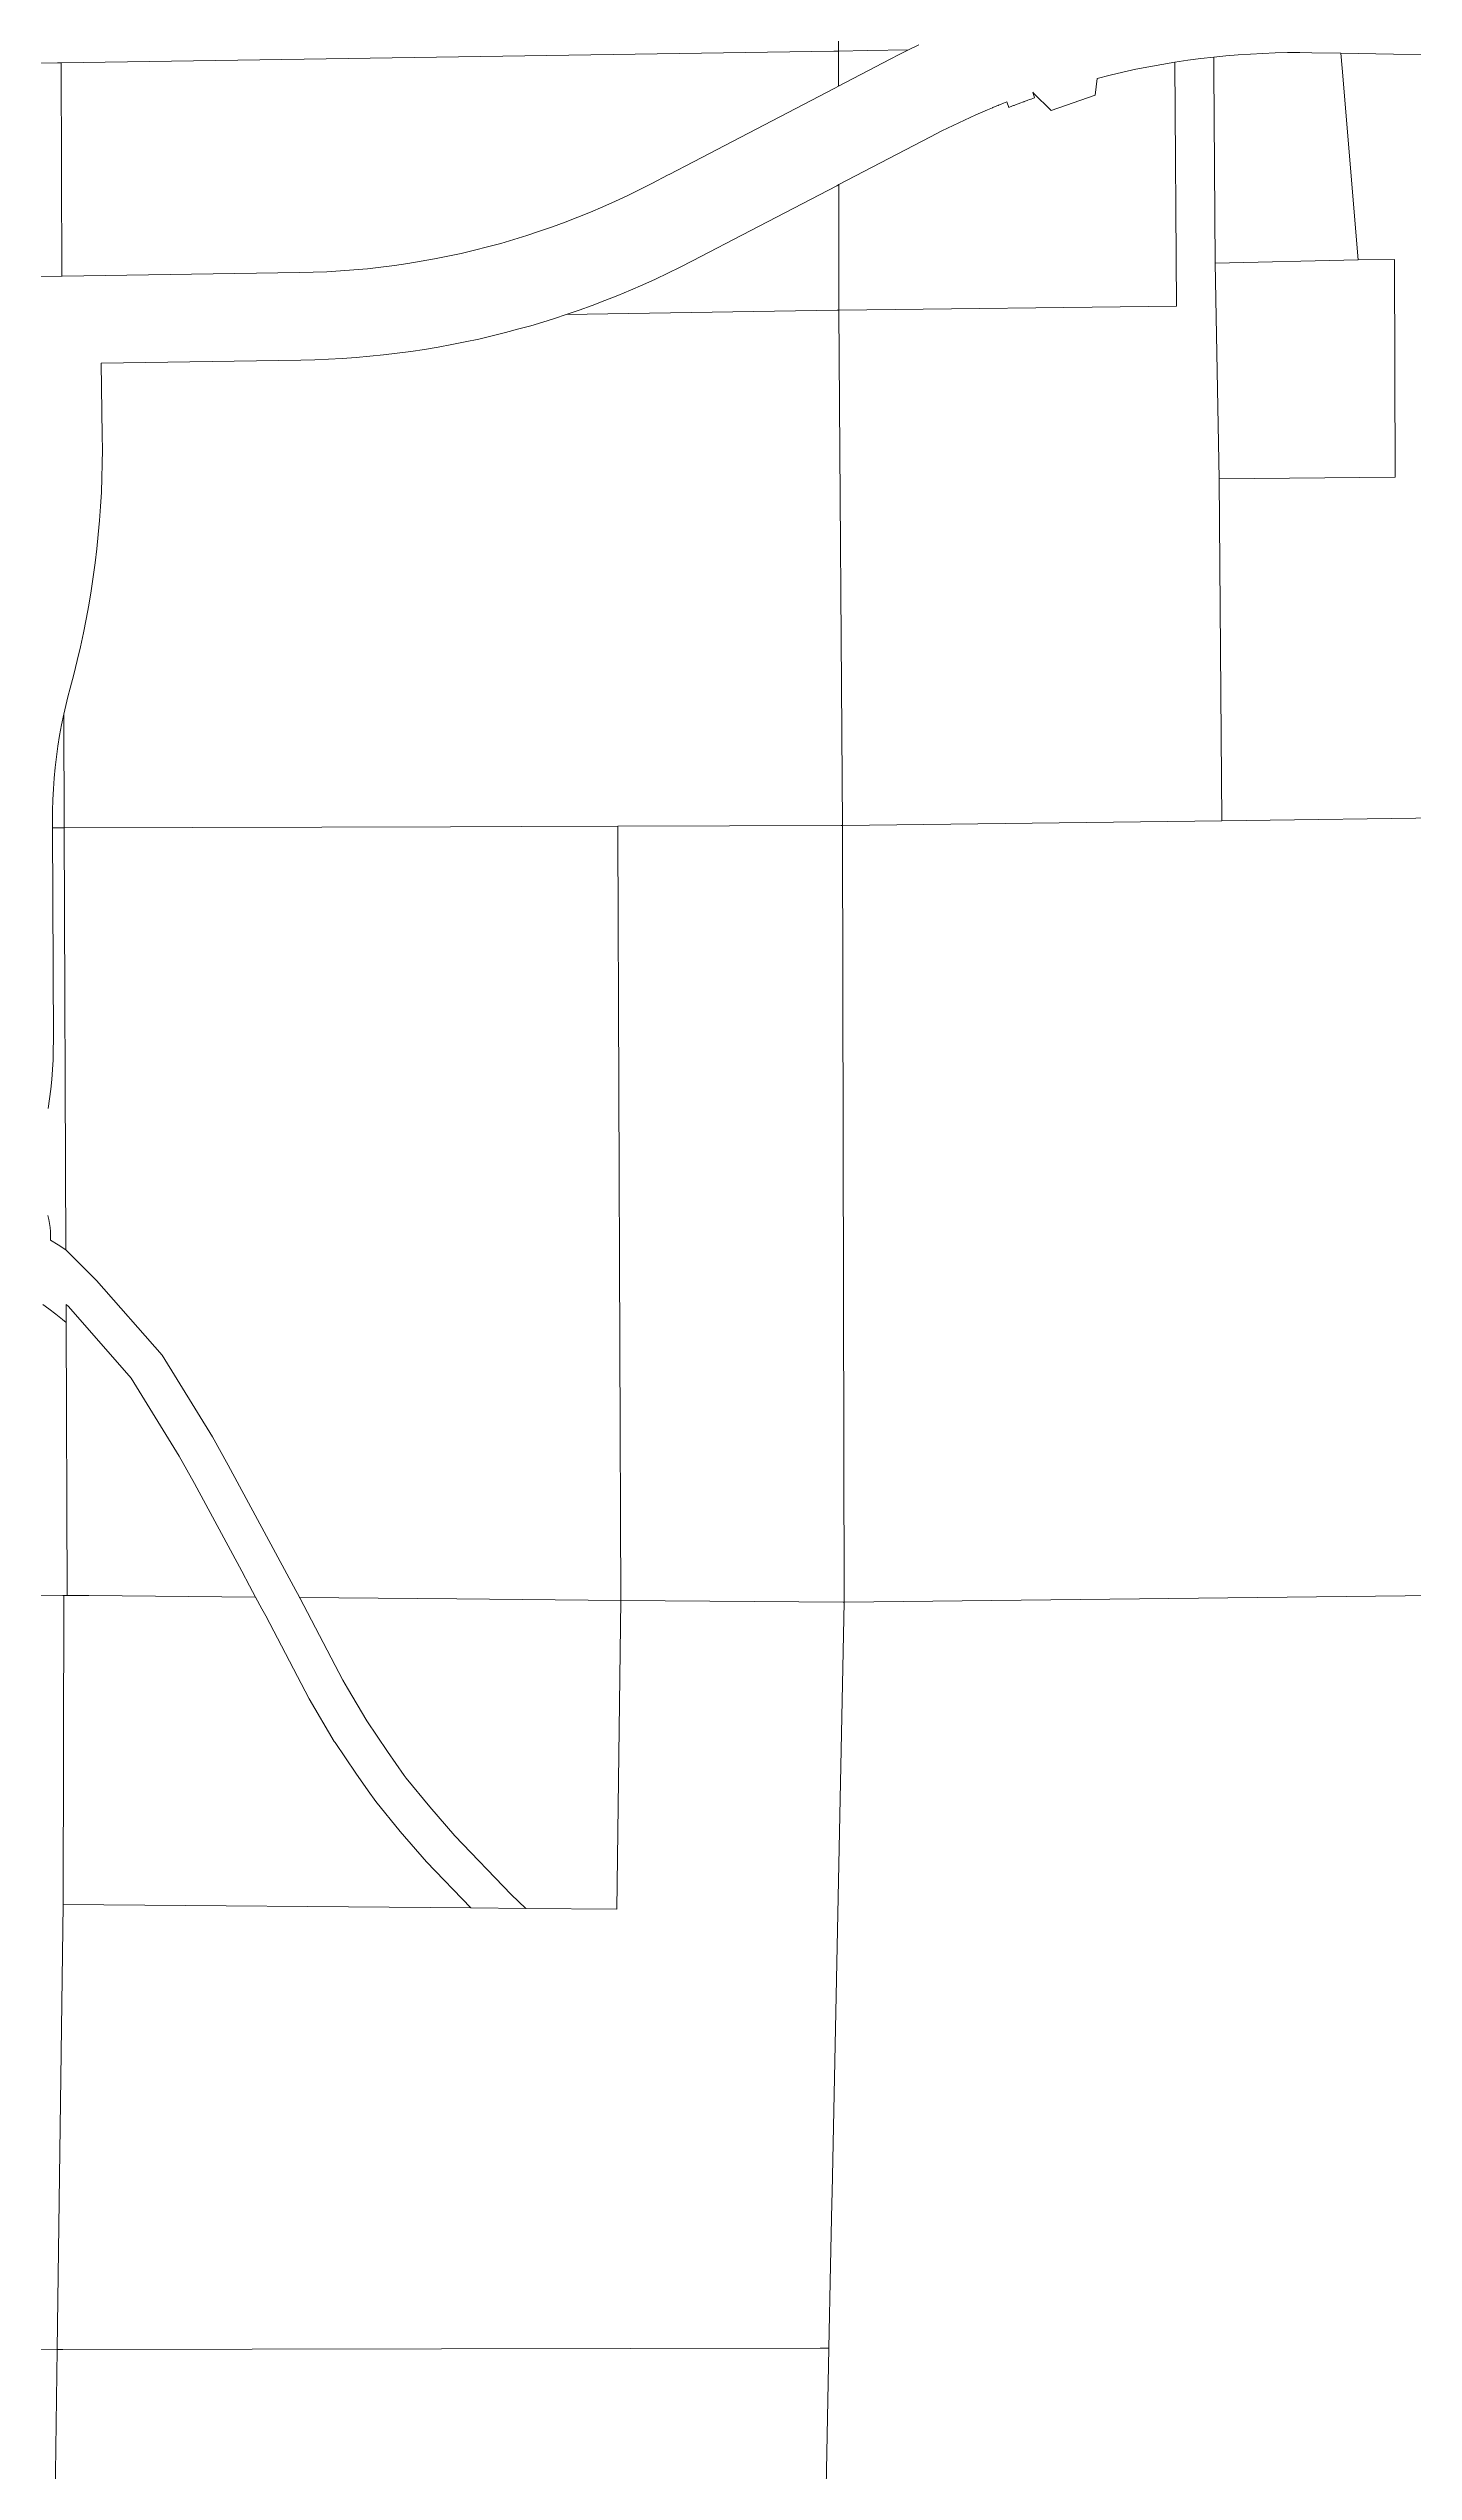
# Model space of a CAD drawing. Header units: feet. Extents: x 865220 to 2774701, y -2240498 to 961524.
# Drawn here: x 2761117 to 2763460, y 953144 to 957301 of the extents above; entities that cross this region are included whole.
import ezdxf
from ezdxf import colors
from ezdxf.entities.mleader import LeaderData, LeaderLine
from ezdxf.math import Vec2, Vec3

# ---------------------------------------------------------------- set-up
doc = ezdxf.new("R2010")
doc.units = ezdxf.units.FT
doc.header["$LTSCALE"] = 0.015
doc.header["$MEASUREMENT"] = 0
doc.layers.add('Parcels', color=7, linetype='Continuous', lineweight=0)
doc.layers.add('pole', color=30, linetype='Continuous')
doc.styles.get("Standard").update_dxf_attribs({"font": 'times.ttf'})

msp = doc.modelspace()

# ---------------------------------------------------------------- linework, layer by layer
at = {"layer": 'Parcels', "lineweight": 5, "ltscale": 100}
for p, q in [((2762472.6, 957296.9), (2762463.2, 958339.2)), ((2761139, 957276.5), (2762465, 957296.8)), ((2762466.8, 957296.8), (2762465, 957296.8)), ((2762465, 957296.8), (2762466.8, 957296.8)), ((2762472.6, 957296.9), (2762466.8, 957296.8)), ((2762466.8, 957296.8), (2762472.6, 957296.9)), ((2762522.6, 957297.6), (2762472.6, 957296.9)), ((2762472.6, 957296.9), (2762522.6, 957297.6)), ((2762472.6, 957296.9), (2762472.6, 957236.6)), ((2762522.6, 957297.6), (2762592.7, 957298.7)), ((2762522.6, 957297.6), (2762522.6, 957297.6)), ((2762561.5, 957282.9), (2762577, 957290.9)), ((2762577, 957290.9), (2762592.7, 957298.7)), ((2762592.7, 957298.7), (2762610.8, 957307.5)), ((2763116.7, 957286.6), (2763094.5, 957284)), ((2763137.7, 957288.6), (2763116.7, 957286.6)), ((2763116.7, 957286.6), (2763116.9, 957264.4)), ((2763158.8, 957290.4), (2763137.7, 957288.6)), ((2763179.8, 957291.8), (2763158.8, 957290.4)), ((2763200.9, 957292.9), (2763179.8, 957291.8)), ((2763222, 957293.7), (2763200.9, 957292.9)), ((2763243.1, 957294.1), (2763222, 957293.7)), ((2763264.2, 957294.2), (2763243.1, 957294.1)), ((2763285.3, 957294), (2763264.2, 957294.2)), ((2763334.8, 957293.1), (2763285.3, 957294)), ((2763334.8, 957293.1), (2763334.8, 957293.1)), ((2763425.1, 957291.5), (2763334.8, 957293.1)), ((2763334.8, 957293.1), (2763336.9, 957267.7)), ((2763491.2, 957290.3), (2763425.1, 957291.5)), ((2761132.8, 957276.4), (2760314.2, 957266.5)), ((2761132.8, 957276.4), (2761139, 957276.5)), ((2761132.8, 957276.4), (2761132.8, 957276.4)), ((2761132.8, 957276.4), (2761132.8, 957276.4)), ((2761140.4, 956910.5), (2761139, 957276.5)), ((2761139, 957276.5), (2761140.4, 956910.5)), ((2762472.6, 957236.6), (2762561.5, 957282.9)), ((2762916.8, 957249.8), (2762913.2, 957221.4)), ((2762938.8, 957255.4), (2762916.8, 957249.8)), ((2762960.9, 957260.6), (2762938.8, 957255.4)), ((2762983.1, 957265.5), (2762960.9, 957260.6)), ((2763005.4, 957269.9), (2762983.1, 957265.5)), ((2763027.8, 957274), (2763005.4, 957269.9)), ((2763050.2, 957277.8), (2763027.8, 957274)), ((2763072.3, 957281.1), (2763050.2, 957277.8)), ((2763053, 956859), (2763050.2, 957277.8)), ((2763094.5, 957284), (2763072.3, 957281.1)), ((2763116.9, 957264.4), (2763119.4, 956933.2)), ((2763119.4, 956933.2), (2763116.9, 957264.4)), ((2763364.3, 956938.4), (2763336.9, 957267.7)), ((2763336.9, 957267.7), (2763364.3, 956938.4)), ((2762223.8, 957106.8), (2762466.4, 957233.3)), ((2762466.4, 957233.3), (2762472.6, 957236.6)), ((2762472.6, 957236.6), (2762472.6, 957236.6)), ((2762746.3, 957203.4), (2762741.8, 957201.5)), ((2762746.7, 957203.6), (2762746.3, 957203.4)), ((2762747.3, 957203.8), (2762746.7, 957203.6)), ((2762750.8, 957205.2), (2762747.3, 957203.8)), ((2762755.8, 957207.2), (2762750.8, 957205.2)), ((2762761.6, 957209.5), (2762755.8, 957207.2)), ((2762755.8, 957207.2), (2762755.8, 957207.2)), ((2762765.2, 957200.2), (2762761.6, 957209.5)), ((2762773.3, 957203.4), (2762771.5, 957202.7)), ((2762774, 957203.6), (2762773.3, 957203.4)), ((2762777.8, 957205.1), (2762774, 957203.6)), ((2762782.8, 957207), (2762777.8, 957205.1)), ((2762784, 957207.5), (2762782.8, 957207)), ((2762784.1, 957207.5), (2762784, 957207.5)), ((2762790.3, 957209.8), (2762784.1, 957207.5)), ((2762791, 957210), (2762790.3, 957209.8)), ((2762791.6, 957210.3), (2762791, 957210)), ((2762796.6, 957212.1), (2762791.6, 957210.3)), ((2762797.5, 957212.5), (2762796.6, 957212.1)), ((2762800.4, 957213.5), (2762797.5, 957212.5)), ((2762802.9, 957214.4), (2762800.4, 957213.5)), ((2762803.2, 957214.5), (2762802.9, 957214.4)), ((2762809.3, 957216.7), (2762803.2, 957214.5)), ((2762807.5, 957224.8), (2762806.1, 957226.2)), ((2762806.1, 957226.2), (2762809.3, 957216.7)), ((2762837.7, 957194.9), (2762807.5, 957224.8)), ((2762913.2, 957221.4), (2762837.7, 957194.9)), ((2762669.5, 957169.3), (2762650.1, 957159.7)), ((2762689, 957178.5), (2762669.5, 957169.3)), ((2762708.7, 957187.4), (2762689, 957178.5)), ((2762728.5, 957196), (2762708.7, 957187.4)), ((2762736.9, 957199.5), (2762728.5, 957196)), ((2762737.6, 957199.8), (2762736.9, 957199.5)), ((2762741.8, 957201.5), (2762737.6, 957199.8)), ((2762771.5, 957202.7), (2762765.2, 957200.2)), ((2762630.8, 957149.9), (2762473.3, 957067.7)), ((2762650.1, 957159.7), (2762630.8, 957149.9)), ((2762152.8, 957069.8), (2762180.7, 957084.3)), ((2762180.7, 957084.3), (2762182.1, 957085.1)), ((2762182.1, 957085.1), (2762223.8, 957106.8)), ((2762068.7, 957029.6), (2762090, 957039.1)), ((2762090, 957039.1), (2762111.1, 957048.9)), ((2762111.1, 957048.9), (2762132, 957059.2)), ((2762132, 957059.2), (2762152.8, 957069.8)), ((2762469.8, 957065.9), (2762292.8, 956973.6)), ((2762473.3, 957067.7), (2762469.8, 957065.9)), ((2762473.7, 956852.5), (2762473.3, 957067.7)), ((2761960, 956987.6), (2761982, 956995.2)), ((2761982, 956995.2), (2762003.9, 957003.2)), ((2762003.9, 957003.2), (2762025.7, 957011.6)), ((2762025.7, 957011.6), (2762047.3, 957020.4)), ((2762047.3, 957020.4), (2762068.7, 957029.6)), ((2761825.4, 956949.8), (2761848.1, 956955.1)), ((2761848.1, 956955.1), (2761870.7, 956960.8)), ((2761870.7, 956960.8), (2761893.2, 956966.9)), ((2761893.2, 956966.9), (2761915.6, 956973.4)), ((2761915.6, 956973.4), (2761937.9, 956980.3)), ((2761937.9, 956980.3), (2761960, 956987.6)), ((2762292.8, 956973.6), (2762251.2, 956952)), ((2761141, 956910.5), (2761548.2, 956916.7)), ((2761548.2, 956916.7), (2761571.5, 956917.3)), ((2761571.5, 956917.3), (2761594.8, 956918.2)), ((2761594.8, 956918.2), (2761618.1, 956919.6)), ((2761618.1, 956919.6), (2761641.3, 956921.4)), ((2761641.3, 956921.4), (2761664.5, 956923.5)), ((2761664.5, 956923.5), (2761687.7, 956926.1)), ((2761687.7, 956926.1), (2761710.8, 956929)), ((2761710.8, 956929), (2761733.9, 956932.4)), ((2761733.9, 956932.4), (2761756.9, 956936.2)), ((2761756.9, 956936.2), (2761779.8, 956940.3)), ((2761779.8, 956940.3), (2761802.7, 956944.8)), ((2761802.7, 956944.8), (2761825.4, 956949.8)), ((2762180, 956915.7), (2762158.7, 956905.6)), ((2762201.2, 956926.1), (2762180, 956915.7)), ((2762222.1, 956936.8), (2762201.2, 956926.1)), ((2762251.2, 956952), (2762222.1, 956936.8)), ((2763119.4, 956933.2), (2763364.3, 956938.4)), ((2763119.4, 956933.2), (2763125.9, 956562.7)), ((2763125.9, 956562.7), (2763119.4, 956933.2)), ((2763119.4, 956933.2), (2763119.4, 956933.2)), ((2763364.3, 956938.4), (2763427, 956939.5)), ((2763427, 956939.5), (2763427.9, 956565.9)), ((2760143.9, 956895.3), (2761140.4, 956910.5)), ((2761140.4, 956910.5), (2761140.4, 956910.5)), ((2761140.4, 956910.5), (2761141, 956910.5)), ((2762094, 956877.5), (2762072.1, 956868.7)), ((2762115.7, 956886.5), (2762094, 956877.5)), ((2762137.3, 956895.9), (2762115.7, 956886.5)), ((2762158.7, 956905.6), (2762137.3, 956895.9)), ((2761965.3, 956831.8), (2761944.9, 956825.7)), ((2761985.5, 956838.1), (2761965.3, 956831.8)), ((2762005.6, 956844.7), (2761985.5, 956838.1)), ((2762005.7, 956844.7), (2762005.6, 956844.7)), ((2762027.9, 956852.4), (2762005.7, 956844.7)), ((2762470.6, 956852.4), (2762005.7, 956844.7)), ((2762050.1, 956860.4), (2762027.9, 956852.4)), ((2762072.1, 956868.7), (2762050.1, 956860.4)), ((2762473.7, 956852.5), (2762470.6, 956852.4)), ((2762473.7, 956852.5), (2763053, 956859)), ((2762473.7, 956852.5), (2762479.9, 955968.1)), ((2762473.7, 956852.5), (2762473.7, 956852.5)), ((2762479.9, 955968.1), (2762473.7, 956852.5)), ((2761785.9, 956789), (2761762.6, 956785.1)), ((2761809.2, 956793.2), (2761785.9, 956789)), ((2761832.5, 956797.9), (2761809.2, 956793.2)), ((2761855.6, 956802.8), (2761832.5, 956797.9)), ((2761878.7, 956808.2), (2761855.6, 956802.8)), ((2761901.6, 956813.9), (2761878.7, 956808.2)), ((2761924.5, 956820), (2761901.6, 956813.9)), ((2761944.9, 956825.7), (2761924.5, 956820)), ((2761550.5, 956766.8), (2761207.7, 956761.5)), ((2761207.7, 956761.5), (2761209.6, 956637.5)), ((2761574.2, 956767.3), (2761550.5, 956766.8)), ((2761597.8, 956768.2), (2761574.2, 956767.3)), ((2761621.5, 956769.5), (2761597.8, 956768.2)), ((2761645.1, 956771.2), (2761621.5, 956769.5)), ((2761668.7, 956773.2), (2761645.1, 956771.2)), ((2761692.2, 956775.6), (2761668.7, 956773.2)), ((2761715.7, 956778.4), (2761692.2, 956775.6)), ((2761739.2, 956781.6), (2761715.7, 956778.4)), ((2761762.6, 956785.1), (2761739.2, 956781.6)), ((2761209.6, 956637.5), (2761209.8, 956613.2)), ((2761209.6, 956588.8), (2761209, 956564.4)), ((2761209.8, 956613.2), (2761209.6, 956588.8)), ((2761208, 956540.1), (2761206.7, 956515.7)), ((2761209, 956564.4), (2761208, 956540.1)), ((2763125.9, 956562.7), (2763427.9, 956565.9)), ((2763125.9, 956562.7), (2763125.9, 956562.7)), ((2763125.9, 956562.7), (2763130.7, 955976.4)), ((2761206.7, 956515.7), (2761204.9, 956491.4)), ((2761202.8, 956467.2), (2761200.3, 956442.9)), ((2761204.9, 956491.4), (2761202.8, 956467.2)), ((2761197.4, 956418.7), (2761194.2, 956394.6)), ((2761200.3, 956442.9), (2761197.4, 956418.7)), ((2761194.2, 956394.6), (2761190.5, 956370.5)), ((2761186.5, 956346.4), (2761182.1, 956322.4)), ((2761190.5, 956370.5), (2761186.5, 956346.4)), ((2761177.3, 956298.5), (2761172.2, 956274.7)), ((2761182.1, 956322.4), (2761177.3, 956298.5)), ((2761166.7, 956251), (2761160.8, 956227.3)), ((2761172.2, 956274.7), (2761166.7, 956251)), ((2761160.8, 956227.3), (2761154.5, 956203.8)), ((2761146.9, 956173.9), (2761143.5, 956158.9)), ((2761150.5, 956188.9), (2761146.9, 956173.9)), ((2761154.5, 956203.8), (2761150.5, 956188.9)), ((2761136.4, 956122.6), (2761133.5, 956104.4)), ((2761139.8, 956140.8), (2761136.4, 956122.6)), ((2761143.5, 956158.9), (2761139.8, 956140.8)), ((2761144.3, 955964), (2761143.5, 956158.9)), ((2761143.5, 956158.9), (2761143.5, 956158.9)), ((2761131, 956086), (2761128.8, 956067.7)), ((2761133.5, 956104.4), (2761131, 956086)), ((2761127.1, 956049.3), (2761125.8, 956030.8)), ((2761128.8, 956067.7), (2761127.1, 956049.3)), ((2761124.8, 956012.3), (2761124.3, 955993.9)), ((2761125.8, 956030.8), (2761124.8, 956012.3)), ((2761124.3, 955993.9), (2761124.2, 955975.4)), ((2761124.2, 955975.4), (2761124.2, 955963.9)), ((2761124.2, 955963.9), (2761124.3, 955963.9)), ((2761124.3, 955963.9), (2761124.2, 955963.9)), ((2761124.2, 955963.9), (2761125.7, 955599.8)), ((2761144.3, 955964), (2761124.3, 955963.9)), ((2761807.3, 955966), (2761144.3, 955964)), ((2761144.3, 955964), (2761147.2, 955240.3)), ((2761147.2, 955240.3), (2761144.3, 955964)), ((2761144.3, 955964), (2761144.3, 955964)), ((2761929.6, 955966.4), (2761807.3, 955966)), ((2762094.4, 955966.9), (2761929.6, 955966.4)), ((2762094.4, 955966.9), (2762477.4, 955968.1)), ((2762094.4, 955966.5), (2762094.4, 955966.9)), ((2762094.4, 955953.1), (2762094.4, 955966.5)), ((2762094.4, 955966.5), (2762094.4, 955953.1)), ((2762477.4, 955968.1), (2762479.9, 955968.1)), ((2762479.9, 955968.1), (2763130.7, 955976.4)), ((2762479.9, 955967.7), (2762479.9, 955968.1)), ((2762479.9, 955968.1), (2762479.9, 955968.1)), ((2762479.9, 955967.7), (2762480, 955958.4)), ((2762480, 955958.4), (2762482.5, 954635.6)), ((2763130.7, 955976.4), (2763790.3, 955984.9)), ((2762094.4, 955953.1), (2762099.6, 954638.9)), ((2761125.6, 955583), (2761125.1, 955566.2)), ((2761125.7, 955599.8), (2761125.6, 955583)), ((2761124.2, 955549.4), (2761123, 955532.6)), ((2761125.1, 955566.2), (2761124.2, 955549.4)), ((2761119.3, 955499.2), (2761116.9, 955482.5)), ((2761121.3, 955515.9), (2761119.3, 955499.2)), ((2761123, 955532.6), (2761121.3, 955515.9)), ((2761116, 955299), (2761117.7, 955292.3)), ((2761117.7, 955292.3), (2761119.1, 955285.6)), ((2761119.1, 955285.6), (2761120.1, 955278.7)), ((2761120.1, 955278.7), (2761120.8, 955271.8)), ((2761120.8, 955271.8), (2761121, 955264.9)), ((2761121, 955261), (2761120.8, 955257)), ((2761120.8, 955257), (2761134.1, 955248.8)), ((2761121, 955264.9), (2761121, 955261)), ((2761134.1, 955248.8), (2761147.2, 955240.3)), ((2761147.2, 955240.3), (2761199.8, 955187.6)), ((2761199.8, 955187.6), (2761312.4, 955059.5)), ((2761117.8, 955138.9), (2761107.4, 955146.4)), ((2761129.8, 955129.9), (2761117.8, 955138.9)), ((2761141.5, 955120.6), (2761129.8, 955129.9)), ((2761151.4, 955142.7), (2761147.6, 955146.6)), ((2761147.6, 955146.6), (2761147.7, 955115.5)), ((2761259.1, 955020.2), (2761151.4, 955142.7)), ((2761147.7, 955115.5), (2761141.5, 955120.6)), ((2761147.7, 955115.5), (2761149.6, 954647.5)), ((2761147.7, 955115.5), (2761147.7, 955115.5)), ((2761312.4, 955059.5), (2761398.7, 954919.2)), ((2761341.8, 954885.9), (2761259.1, 955020.2)), ((2761398.7, 954919.2), (2761425.6, 954870.9)), ((2761367.8, 954839.2), (2761341.8, 954885.9)), ((2761448.8, 954689), (2761367.8, 954839.2)), ((2761425.6, 954870.9), (2761506.9, 954720.3)), ((2761506.9, 954720.3), (2761541.7, 954655.6)), ((2761462.5, 954663.4), (2761448.8, 954689)), ((2761141.7, 954647.3), (2761071.5, 954647.9)), ((2761141.7, 954647.3), (2761143.8, 954647.3)), ((2761143.8, 954647.3), (2761141.7, 954647.3)), ((2761142.5, 954118.1), (2761143.8, 954646.2)), ((2761149.6, 954647.3), (2761143.8, 954647.3)), ((2761143.8, 954647.3), (2761143.8, 954647.1)), ((2761143.8, 954647.3), (2761149.6, 954647.3)), ((2761143.8, 954647.1), (2761143.8, 954646.9)), ((2761143.8, 954646.9), (2761143.8, 954646.4)), ((2761143.8, 954646.2), (2761143.8, 954646.4)), ((2761149.6, 954647.5), (2761149.6, 954647.3)), ((2761149.6, 954647.3), (2761149.6, 954647.5)), ((2761149.6, 954647.3), (2761186.3, 954646.9)), ((2761186.3, 954646.9), (2761472.2, 954644.4)), ((2761472.8, 954644.4), (2761462.5, 954663.4)), ((2761462.5, 954663.4), (2761462.5, 954663.4)), ((2761472.2, 954644.4), (2761472.8, 954644.4)), ((2761472.8, 954644.4), (2761472.2, 954644.4)), ((2761483.6, 954624.3), (2761472.8, 954644.4)), ((2761541.7, 954655.6), (2761547.3, 954645.3)), ((2761547.3, 954645.3), (2761548.1, 954643.8)), ((2761548.1, 954643.8), (2761548.2, 954643.8)), ((2761548.1, 954643.8), (2761548.4, 954643.2)), ((2761548.2, 954643.8), (2761817.8, 954641.4)), ((2761548.4, 954643.2), (2761622.2, 954502.1)), ((2761817.8, 954641.4), (2762099.6, 954638.6)), ((2762092.4, 954108.7), (2762099.6, 954638.6)), ((2762099.6, 954638.6), (2762099.6, 954638.9)), ((2762099.6, 954638.9), (2762099.6, 954638.9)), ((2762099.6, 954638.9), (2762099.6, 954638.6)), ((2762099.6, 954638.6), (2762099.6, 954638.6)), ((2762480.9, 954635.6), (2762099.6, 954638.6)), ((2762099.6, 954638.6), (2762099.6, 954638.6)), ((2762099.6, 954638.6), (2762099.6, 954638.6)), ((2762099.6, 954638.6), (2762099.6, 954638.6)), ((2762482.5, 954635.6), (2762461.9, 953622.9)), ((2762461.9, 953622.9), (2762482.5, 954635.6)), ((2762480.9, 954635.6), (2762482.5, 954635.6)), ((2763786.2, 954650.6), (2762482.5, 954635.6)), ((2761490.1, 954612.3), (2761483.6, 954624.3)), ((2761564.5, 954470), (2761490.1, 954612.3)), ((2761622.2, 954502.1), (2761630.4, 954488.1)), ((2761607.7, 954396.7), (2761564.5, 954470)), ((2761630.4, 954488.1), (2761663.5, 954432)), ((2761663.5, 954432), (2761698.8, 954379.5)), ((2761609, 954394.7), (2761607.7, 954396.7)), ((2761644.5, 954342.1), (2761609, 954394.7)), ((2761698.8, 954379.5), (2761727.7, 954338.5)), ((2761665.8, 954311.8), (2761644.5, 954342.1)), ((2761727.7, 954338.5), (2761731.3, 954333.4)), ((2761678.8, 954293.4), (2761665.8, 954311.8)), ((2761721, 954242.1), (2761678.8, 954293.4)), ((2761731.3, 954333.4), (2761771.5, 954284.6)), ((2761771.5, 954284.6), (2761814.4, 954234.8)), ((2761765.7, 954190.3), (2761721, 954242.1)), ((2761814.4, 954234.8), (2761911.4, 954134.3)), ((2761842.2, 954111), (2761765.7, 954190.3)), ((2761765.7, 954190.3), (2761765.7, 954190.3)), ((2761911.4, 954134.3), (2761936.6, 954110.1)), ((2761132.2, 953353.6), (2761142.5, 954117.2)), ((2761142.5, 954118.1), (2761142.5, 954117.2)), ((2761842.2, 954111), (2761142.5, 954117.2)), ((2761142.5, 954117.2), (2761142.5, 954117.2)), ((2761936.6, 954110.1), (2761842.2, 954111)), ((2762092.4, 954108.7), (2761936.6, 954110.1)), ((2762461.6, 953605.2), (2762459.4, 953497.5)), ((2762459.4, 953497.5), (2762461.6, 953605.2)), ((2762461.9, 953622.9), (2762461.6, 953605.2)), ((2762461.6, 953605.2), (2762461.9, 953622.9)), ((2762459.4, 953497.5), (2762456.5, 953355.6)), ((2762456.5, 953355.6), (2762459.4, 953497.5)), ((2761132.2, 953353.6), (2760711, 953355.6)), ((2761117.6, 952279.9), (2761132.2, 953353.6)), ((2761132.2, 953353.6), (2761141.9, 953353.6)), ((2761141.9, 953353.6), (2762441.6, 953355.6)), ((2762456.5, 953355.6), (2762429.5, 952031.9)), ((2762441.6, 953355.6), (2762456.5, 953355.6))]:
    msp.add_line(p, q, dxfattribs=at)

# ---------------------------------------------------------------- next in the draw order: leaders
at = {"layer": 'pole', "color": 30, "lineweight": 5, "ltscale": 100}
ml = msp.add_multileader_mtext('Standard', dxfattribs=at)
ml.set_content('NOTE - OS301, 745-768 LEFT IN POF HH PER FIBER GRID', color=30)
ml.set_leader_properties()
ml.build(insert=Vec2(0, 0))
ml.multileader.update_dxf_attribs({"has_text_frame": 1, "text_left_attachment_type": 2, "text_right_attachment_type": 2, "dogleg_length": 3})
ctx = ml.context
ctx.base_point, ctx.char_height, ctx.landing_gap_size, ctx.plane_origin = Vec3(2762814, 957495.7), 12, 1.5, Vec3(2762734.6, 957363.8)
ctx.left_attachment, ctx.right_attachment, ctx.text_align_type = 2, 2, 1
notes = []
notes.append((ctx, [(1, (1, 1, 0), (2762811, 957495.7), (1, 0), 3, [(0, [(2762751.2, 957376.9)], 0, [])])]))
ctx.mtext.insert, ctx.mtext.alignment, ctx.mtext.flow_direction = Vec3(2763042.8, 957503.2), 2, 5
ctx.mtext.has_bg_fill, ctx.mtext.bg_color, ctx.mtext.bg_scale_factor, ctx.mtext.bg_transparency, ctx.mtext.use_window_bg_color = 1, -1027028792, 1.5, 0, 1
for ctx, leaders in notes:
    for number, flags, end, landing, length, lines in leaders:
        leader = LeaderData()
        leader.index, (leader.has_last_leader_line, leader.has_dogleg_vector, leader.attachment_direction) = number, flags
        leader.last_leader_point, leader.dogleg_vector, leader.dogleg_length = Vec3(end), Vec3(landing), length
        for number, points, colour, breaks in lines:
            line = LeaderLine()
            line.index, line.vertices, line.color, line.breaks = number, Vec3.list(points), colors.encode_raw_color(colour), breaks
            leader.lines.append(line)
        ctx.leaders.append(leader)

doc.saveas('drawing.dxf')
